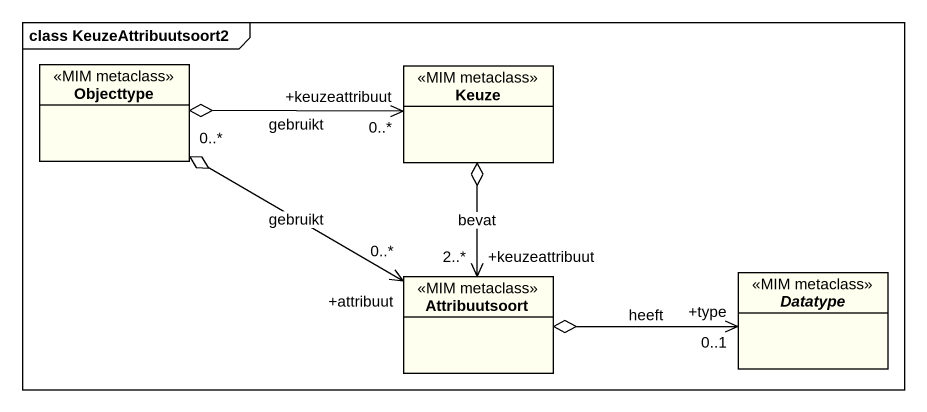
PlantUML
@startuml
mainframe class KeuzeAttribuutsoort2
hide circle
hide empty members
class Objecttype <<MIM metaclass>> #FFFFF0
class Keuze <<MIM metaclass>> #FFFFF0
class Attribuutsoort <<MIM metaclass>> #FFFFF0
abstract class Datatype <<MIM metaclass>> #FFFFF0
Keuze "+keuzeattribuut\n0..*" <-left-o Objecttype : gebruikt
Attribuutsoort "+attribuut\n0..*" <-left-o "0..*" Objecttype : gebruikt
Attribuutsoort "+keuzeattribuut\n2..*" <-up-o Keuze : bevat
Attribuutsoort o-right-> "+type\n0..1" Datatype : heeft
@enduml
